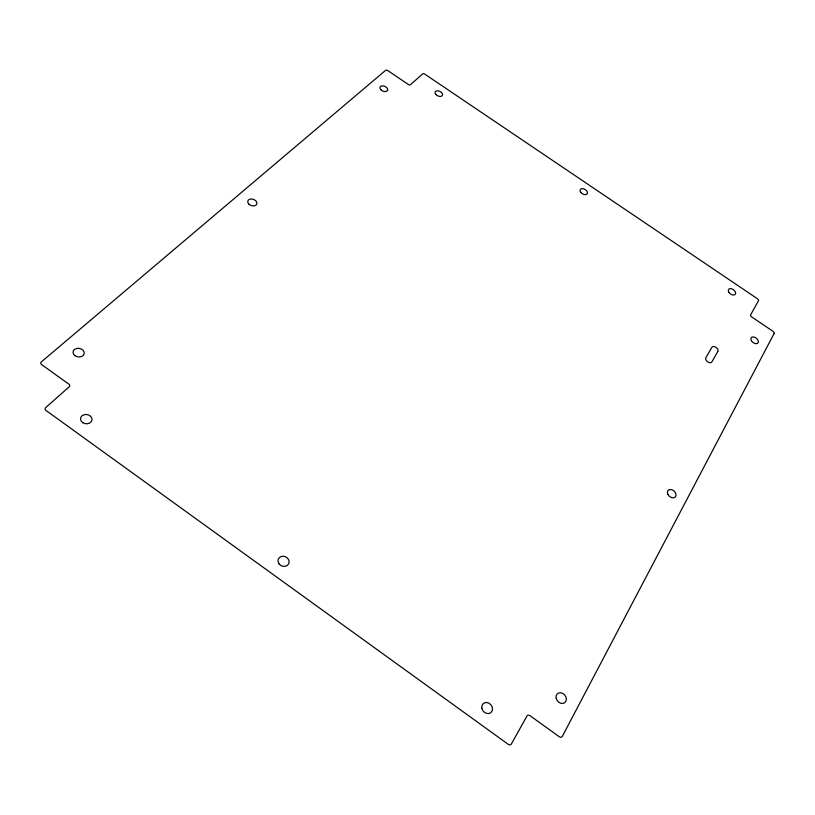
<?xml version="1.0" encoding="UTF-8"?>
<svg xmlns="http://www.w3.org/2000/svg" width="815" height="815" viewBox="0 0 815 815"><rect width="100%" height="100%" fill="white"/><g stroke="black" fill="none" stroke-linecap="round" stroke-linejoin="round"><path stroke-width="1.22" d="M774.158 333.437L562.319 736.373A2.476 2.027 53.5 0 1 559.375 736.811L529.933 715.641A2.455 2.038 51.9 0 0 526.959 716.059L511.402 743.942A2.506 2.109 53.9 0 1 508.346 744.401L45.925 410.393A2.455 1.946 6.1 0 1 45.671 407.632L69.153 386.85A2.394 1.875 7.9 0 0 68.867 384.171L41.575 364.56A2.404 1.854 7.2 0 1 41.331 361.931L385.577 70.355A1.691 1.039 23.8 0 1 387.787 70.569L408.305 84.465A1.691 1.039 24.6 0 0 410.495 84.658L422.639 73.91A1.671 1.009 25 0 1 424.788 74.124L757.593 298.85A1.722 1.06 37 0 1 758.5 300.735L750.625 314.865A1.742 1.09 37.3 0 0 751.532 316.801L773.231 331.481A1.762 1.09 38.1 0 1 774.158 333.437M717.811 351.489L711.933 361.809A3.668 2.394 37.7 0 1 707.705 361.87A3.668 2.394 37.7 0 1 705.892 357.693L711.821 347.414A3.627 2.353 37.5 0 1 715.998 347.373A3.627 2.353 37.5 0 1 717.811 351.489M728.967 292.371A4.136 2.567 36.3 0 0 735.293 294.286A4.136 2.567 36.3 0 0 731.636 288.805A4.136 2.567 36.3 0 0 728.967 292.371M580.851 192.422A4.055 2.537 30.8 0 0 587.218 193.736A4.055 2.537 30.8 0 0 583.204 188.713A4.055 2.537 30.8 0 0 580.851 192.422M436.015 94.642A4.024 2.465 25.5 0 0 442.423 95.426A4.024 2.465 25.5 0 0 438.012 90.852A4.024 2.465 25.5 0 0 436.015 94.642M380.89 89.731A4.126 2.557 23.8 0 0 387.543 90.546A4.126 2.557 23.8 0 0 383.121 85.891A4.126 2.557 23.8 0 0 380.89 89.731M249.095 204.3A4.737 3.28 19.4 0 0 256.776 204.076A4.737 3.28 19.4 0 0 251.132 198.982A4.737 3.28 19.4 0 0 249.095 204.3M74.97 355.686A5.623 4.32 9.4 0 0 84.128 353.853A5.623 4.32 9.4 0 0 76.824 348.423A5.623 4.32 9.4 0 0 74.97 355.686M751.43 340.711A4.269 2.69 38 0 0 757.919 343.003A4.269 2.69 38 0 0 754.496 337.196A4.269 2.69 38 0 0 751.43 340.711M667.78 494.114A4.9 3.494 41.6 0 0 675.268 497.038A4.9 3.494 41.6 0 0 672.09 489.846A4.9 3.494 41.6 0 0 667.78 494.114M556.176 698.261A5.787 4.696 50.8 0 0 564.744 702.673A5.787 4.696 50.8 0 0 562.676 693.361A5.787 4.696 50.8 0 0 556.176 698.261M481.859 708.225A5.899 5.002 50.5 0 0 490.681 712.768A5.899 5.002 50.5 0 0 488.888 703.151A5.899 5.002 50.5 0 0 481.859 708.225M279.178 564.041A5.674 4.961 24.7 0 0 288.724 563.725A5.674 4.961 24.7 0 0 282.805 556.238A5.674 4.961 24.7 0 0 279.178 564.041M82.804 422.69A5.787 4.646 8.2 0 0 91.993 419.98A5.787 4.646 8.2 0 0 83.986 414.733A5.787 4.646 8.2 0 0 82.804 422.69"/></g></svg>
